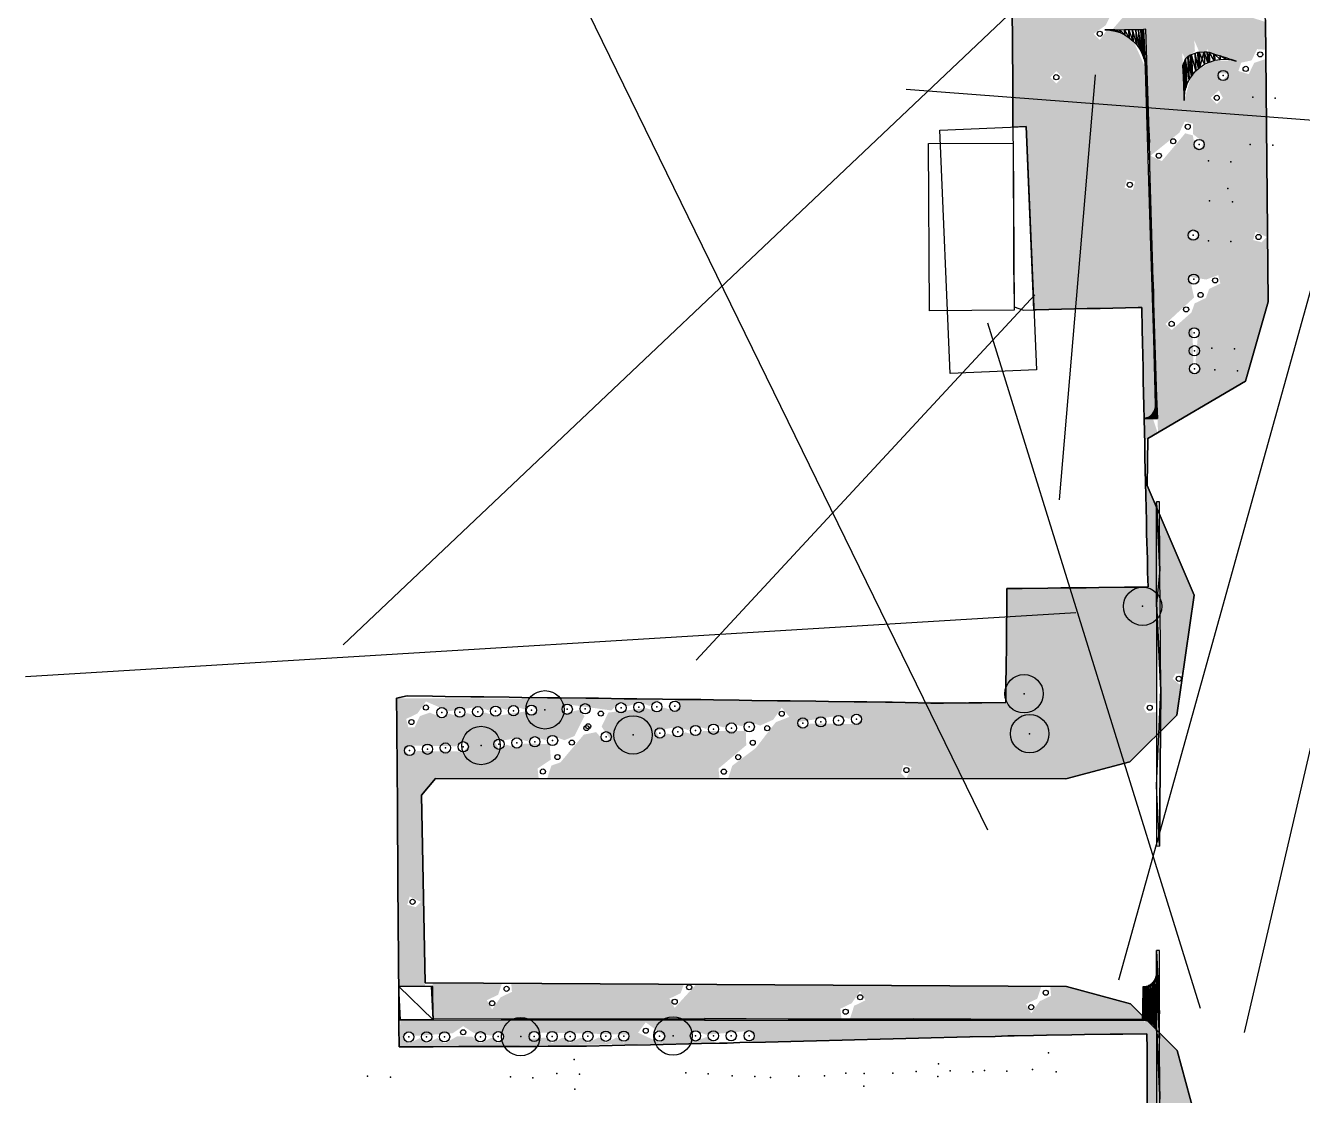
# Model space of a CAD drawing. Header units: metres. Extents: x 4 to 261, y 19 to 641.
# Drawn here: x 25.6 to 125.4, y 500.1 to 583.7 of the extents above; entities that cross this region are included whole.
import ezdxf

# ---------------------------------------------------------------- set-up
doc = ezdxf.new("R2010")
doc.units = ezdxf.units.M
for name, color, linetype in [('BOUNDARY', 7, 'Continuous'), ('BUILDING', 7, 'Continuous'), ('ELECTR_CABLE_COMM', 7, 'Continuous'), ('HEAT', 7, 'Continuous'), ('NEW_BUSH', 3, 'Continuous'), ('NEW_LAWN', 82, 'Continuous'), ('NEW_TREE', 3, 'Continuous'), ('OVERHEAD_POWER_LINE', 7, 'Continuous'), ('ROAD', 7, 'Continuous'), ('SEWER', 7, 'Continuous'), ('SIDEWALK_PATH', 7, 'Continuous'), ('TREE', 7, 'Continuous'), ('WATER_PIPELINE', 7, 'Continuous')]:
    doc.layers.add(name, color=color, linetype=linetype)

# ---------------------------------------------------------------- blocks, each defined once
blk = doc.blocks.new('МИСКАНТУС_КИТАЙСКИЙ')
blk.add_circle((0, 0), 0.2)
blk = doc.blocks.new('ДЕРЕН_FLAVIRAMEA')
blk.add_circle((0, 0), 0.2)
blk = doc.blocks.new('ДЕРЕН_SIBIRICA')
blk.add_circle((0, 0), 0.2)
blk = doc.blocks.new('СПИРЕЯ_СЕРАЯ')
blk.add_circle((0, 0), 0.2)
blk = doc.blocks.new('BEREZA')
blk.add_circle((0, 0), 0.2)

msp = doc.modelspace()

# ---------------------------------------------------------------- hatches: boundary and pattern name
at = {"layer": 'NEW_LAWN'}
h = msp.add_hatch(color=82, dxfattribs=at)
h.paths.add_polyline_path([(103.435, 590.441), (102.685, 591.137), (102.625, 600.663), (112.644, 600.44), (115.406, 600.311), (115.7, 591.316), (115.762, 589.505), (112.996, 586.915), (112.525, 600.44), (112.734, 589.931), (111.304, 587.974), (110.346, 587.599), (109.584, 587.837), (109.972, 587.494), (112.477, 587.628), (112.665, 586.798), (112.278, 585.955), (111.571, 585.705), (111.146, 584.823), (110.44, 584.573), (110.015, 583.692), (109.068, 583.027), (109.547, 582.549), (110.13, 583.353), (110.809, 583.302), (112.054, 582.717), (113.066, 580.479), (113.495, 568.084), (113.152, 583.387), (110.518, 583.343), (112.743, 585.913), (114.065, 584.897), (114.204, 585.415), (113.558, 585.773), (113.451, 586.62), (114.488, 587.314), (114.737, 588.02), (115.803, 588.366), (116.003, 586.673), (116.825, 585.762), (122.492, 583.953), (122.513, 581.779), (121.839, 581.831), (121.414, 580.95), (120.597, 580.767), (120.376, 580.123), (121.186, 579.871), (121.611, 580.752), (122.52, 581.056), (122.7, 562.079), (120.944, 555.897), (114.097, 551.869), (113.749, 562.871), (113.913, 554.033), (113.675, 553.332), (113.017, 552.958), (113.699, 552.958), (114.07, 551.853), (113.055, 551.256), (112.823, 561.648), (104.405, 561.458), (103.809, 575.785), (102.76, 575.743), (102.685, 591.047)])
h.paths.add_polyline_path([(122.606, 567.148), (121.713, 567.563), (121.537, 566.909), (122.191, 566.734)], flags=16)
h.paths.add_polyline_path([(113.505, 573.496), (114.398, 573.082), (116.223, 575.251), (116.816, 575.092), (116.984, 574.181), (117.502, 574.042), (117.64, 574.56), (116.831, 575.188), (116.837, 575.999), (116.183, 576.174), (115.758, 575.293)], flags=16)
h.paths.add_polyline_path([(112.392, 599.36), (110.225, 599.966), (110.36, 598.75), (109.942, 597.762), (109.236, 597.512), (107.68, 595.498), (106.386, 594.699), (105.807, 594.854), (105.556, 595.573), (105.063, 595.527), (104.924, 595.01), (105.703, 594.389), (105.572, 593.505), (103.403, 591.68), (103.403, 591.201), (104.057, 591.026), (104.482, 591.907), (105.189, 592.157), (107.014, 594.325), (108.696, 594.06), (109.045, 594.665), (108.739, 595.342), (109.008, 596.433), (110.824, 596.649), (110.711, 597.565), (111.27, 598.696)], flags=16)
h.paths.add_polyline_path([(120.213, 580.895), (118.453, 581.462), (118.274, 581.284), (117.934, 581.846), (117.687, 580.754), (116.935, 582.509), (116.981, 581.657), (116.227, 581.044), (115.994, 581.549), (116.138, 577.805), (116.763, 579.968), (118.482, 580.946)], flags=16)
h.paths.add_polyline_path([(119.65, 579.901), (118.859, 579.957), (119.054, 579.298)], flags=16)
h.paths.add_polyline_path([(118.684, 577.544), (119.163, 578.022), (118.846, 578.6), (118.205, 578.022)], flags=16)
h.paths.add_polyline_path([(115.164, 559.881), (116.71, 561.252), (116.959, 561.958), (117.842, 562.383), (118.091, 563.09), (118.973, 563.515), (118.797, 564.169), (117.86, 563.824), (116.558, 564.045), (116.918, 562.424), (114.685, 560.359)], flags=16)
h.paths.add_polyline_path([(116.784, 560.078), (116.859, 557.394), (116.574, 556.856), (116.953, 556.477), (117.331, 556.856), (117.032, 557.407), (117.254, 559.845)], flags=16)
h.paths.add_polyline_path([(116.526, 567.107), (117.043, 566.968), (117.182, 567.486), (116.665, 567.624)], flags=16)
h.paths.add_polyline_path([(111.481, 570.995), (112.135, 570.82), (112.311, 571.474), (111.657, 571.649)], flags=16)
h.paths.add_polyline_path([(110.964, 592.518), (110.684, 593.205), (110.956, 594.04), (110.577, 594.419), (110.198, 594.04), (110.551, 592.076), (110.279, 591.241), (110.658, 590.862), (111.037, 591.241), (110.725, 591.806)], flags=16)
h.paths.add_polyline_path([(106.31, 596.208), (106.689, 596.586), (106.31, 596.965), (105.931, 596.586)], flags=16)
h.paths.add_polyline_path([(104.433, 587.464), (105.254, 587.18), (105.238, 587.464), (106.641, 587.465), (105.178, 588.823), (105.059, 587.914)], flags=16)
h.paths.add_polyline_path([(106.153, 579.155), (106.632, 579.633), (106.153, 580.112), (105.674, 579.633)], flags=16)
h.paths.add_polyline_path([(105.042, 599.071), (105.559, 599.21), (105.421, 599.727), (104.903, 599.588)], flags=16)
h = msp.add_hatch(color=82, dxfattribs=at)
h.paths.add_polyline_path([(66.369, 524.821), (66.703, 525.844), (67.41, 526.094), (69.235, 528.262), (70.198, 528.459), (70.796, 527.767), (71.313, 527.906), (70.623, 528.882), (71.149, 529.986), (74.103, 530.332), (74.939, 530.059), (75.502, 530.37), (76.338, 530.097), (76.717, 530.476), (76.575, 531.007), (102.207, 530.769), (102.296, 539.682), (113.316, 539.803), (113.155, 547.928), (114.013, 545.926), (114.242, 541.162), (114.242, 541.162), (113.98, 530.7), (113.212, 530.777), (112.972, 530.362), (113.212, 529.948), (113.979, 530.025), (113.977, 528.21), (111.895, 526.134), (106.9, 524.799), (80.502, 524.813), (80.836, 525.835), (82.674, 527.216), (84.23, 529.229), (85.293, 529.647), (84.698, 530.372), (84.034, 529.427), (83.005, 528.969), (82.158, 529.253), (81.566, 528.914), (80.761, 529.156), (80.17, 528.817), (79.365, 529.058), (78.773, 528.719), (77.968, 528.961), (77.377, 528.622), (76.572, 528.864), (74.847, 528.577), (75.175, 528.008), (75.767, 528.348), (76.572, 528.106), (77.163, 528.445), (77.968, 528.203), (78.56, 528.543), (81.889, 528.538), (81.926, 527.433), (79.757, 525.608), (79.842, 524.814)])
h.paths.add_polyline_path([(85.942, 529.244), (86.348, 528.788), (86.94, 529.127), (90.538, 529.08), (90.917, 529.459), (90.538, 529.838), (89.946, 529.499), (89.141, 529.74)], flags=16)
h.paths.add_polyline_path([(94.436, 524.835), (94.851, 525.729), (94.197, 525.904), (94.021, 525.25)], flags=16)
msp.add_hatch(color=82, dxfattribs=at).paths.add_polyline_path([(114.222, 545.439), (116.91, 539.164), (116.025, 533.021), (115.475, 533.04), (115.235, 532.625), (115.892, 532.099), (115.559, 529.789), (114.288, 528.521), (114.316, 531.77)])
h = msp.add_hatch(color=82, dxfattribs=at)
h.paths.add_polyline_path([(54.766, 508.581), (54.605, 531.112), (75.276, 531.025), (74.375, 530.505), (73.553, 530.8), (72.665, 530.467), (72.071, 530.81), (71.394, 530.151), (67.942, 530.625), (67.563, 530.246), (67.752, 529.918), (68.816, 530.179), (69.289, 529.706), (68.5, 528.15), (67.717, 527.823), (66.795, 528.182), (66.204, 527.842), (65.399, 528.084), (64.807, 527.745), (64.002, 527.987), (62.278, 527.7), (62.606, 527.132), (63.197, 527.471), (64.002, 527.229), (64.594, 527.568), (66.57, 527.511), (66.662, 526.31), (65.624, 525.617), (65.709, 524.821), (57.645, 524.825), (56.561, 523.532), (56.839, 508.581)])
h.paths.add_polyline_path([(56.898, 530.856), (56.234, 529.911), (55.351, 529.486), (55.527, 528.832), (56.005, 528.832), (56.43, 529.713), (57.202, 529.98), (58.145, 529.6), (58.709, 529.911), (59.545, 529.638), (60.108, 529.95), (60.944, 529.677), (61.508, 529.988), (62.344, 529.715), (64.617, 530.064), (65.143, 529.791), (65.521, 530.17), (65.143, 530.549), (64.579, 530.238), (63.743, 530.511), (63.18, 530.199), (62.344, 530.472), (61.78, 530.161), (60.944, 530.434), (58.671, 530.085)], flags=16)
h.paths.add_polyline_path([(56.511, 515.195), (55.618, 515.61), (55.442, 514.956), (56.096, 514.781)], flags=16)
h.paths.add_polyline_path([(59.812, 526.937), (60.191, 527.316), (59.812, 527.694), (59.221, 527.355), (55.623, 527.402), (55.244, 527.023), (55.623, 526.644), (56.214, 526.984)], flags=16)
h = msp.add_hatch(color=82, dxfattribs=at)
h.paths.add_polyline_path([(54.904, 505.968), (112.912, 505.938), (90.006, 505.99), (90.356, 507.071), (91.239, 507.496), (90.824, 508.214), (90.16, 507.267), (89.277, 506.843), (89.376, 505.994), (57.472, 506.049), (57.427, 508.856), (62.838, 508.824), (62.538, 507.931), (61.655, 507.506), (62.07, 506.788), (62.734, 507.733), (63.617, 508.158), (63.568, 508.82), (77.046, 508.742), (76.801, 508.052), (75.919, 507.627), (76.334, 506.909), (78.002, 508.736), (104.977, 508.579), (104.662, 507.627), (103.779, 507.203), (104.194, 506.485), (104.858, 507.431), (105.741, 507.856), (105.676, 508.575), (106.942, 508.567), (111.936, 507.229), (113.96, 505.21), (114.242, 500.116), (114.227, 504.943), (115.596, 503.575), (116.94, 498.579), (116.955, 463.304), (116.456, 463.31), (116.031, 462.429), (115.085, 461.764), (115.803, 461.35), (116.228, 462.231), (116.956, 462.486), (116.961, 449.142), (116.441, 449.153), (116.016, 448.272), (115.07, 447.607), (115.788, 447.193), (116.213, 448.074), (116.962, 448.335), (116.968, 434.281), (114.358, 427.603), (114.271, 467.997), (114.272, 488.494), (114.003, 433.46), (114.307, 427.354), (113.33, 424.81), (113.226, 504.893), (82.394, 504.213), (82.534, 504.733), (82.155, 505.112), (78.808, 504.806), (77.955, 505.096), (77.576, 504.717), (77.88, 504.274), (78.813, 504.633), (79.662, 504.143), (54.8, 503.862)])
h.paths.add_polyline_path([(55.555, 504.116), (56.413, 504.549), (56.955, 504.121), (57.813, 504.555), (58.355, 504.126), (59.348, 504.695), (60.53, 504.648), (61.155, 504.137), (62.013, 504.57), (62.555, 504.142), (62.934, 504.659), (62.555, 505.038), (62.008, 504.743), (60.606, 504.969), (59.807, 505.482), (58.999, 504.933), (56.097, 504.722), (55.555, 505.012), (55.038, 504.633)], flags=16)
h.paths.add_polyline_path([(65.027, 504.481), (66.213, 504.586), (66.755, 504.158), (67.613, 504.591), (68.155, 504.163), (69.013, 504.597), (69.555, 504.168), (70.413, 504.602), (70.955, 504.173), (71.813, 504.607), (72.355, 504.179), (72.845, 504.821), (65.166, 504.998)], flags=16)
h.paths.add_polyline_path([(73.473, 504.971), (75.155, 504.189), (75.534, 504.707), (74.071, 505.779)], flags=16)
h.paths.add_polyline_path([(114.003, 494.306), (114.271, 488.887), (114.242, 500.109)], flags=16)
h.paths.add_polyline_path([(112.958, 505.938), (113.071, 505.77), (113.062, 505.938)], flags=16)
h.paths.add_polyline_path([(115.149, 489.809), (115.803, 489.634), (115.979, 490.288), (115.325, 490.463)], flags=16)
h.paths.add_polyline_path([(115.134, 433.226), (115.788, 433.051), (115.964, 433.705), (115.31, 433.88)], flags=16)

# ---------------------------------------------------------------- linework, layer by layer
at = {"layer": 'BOUNDARY'}
msp.add_lwpolyline([(102.714, 584.628), (102.729, 582.642), (102.729, 581.642), (102.744, 579.641), (102.744, 578.655), (102.759, 576.654), (102.759, 575.654), (102.774, 573.653), (102.789, 572.668), (102.789, 570.667), (102.804, 569.666), (102.804, 567.666), (102.819, 566.68), (102.819, 564.679), (102.834, 563.679), (102.849, 561.678), (103.58, 561.439), (105.566, 561.484), (106.567, 561.514), (108.568, 561.559), (109.568, 561.573), (111.554, 561.618), (112.554, 561.648), (112.823, 561.648), (112.823, 561.648), (112.853, 559.916), (112.883, 558.916), (112.928, 556.93), (112.943, 555.929), (112.987, 553.928), (113.017, 552.928), (113.062, 550.942), (113.077, 549.942), (113.122, 547.941), (113.152, 546.955), (113.196, 544.955), (113.211, 543.954), (113.271, 541.968), (113.286, 540.968), (113.316, 539.803), (113.316, 539.803), (112.48, 539.788), (111.479, 539.788), (109.478, 539.758), (108.493, 539.743), (106.492, 539.729), (105.492, 539.714), (103.491, 539.684), (102.505, 539.684), (102.296, 539.684), (102.296, 539.684), (102.281, 537.877), (102.266, 536.877), (102.252, 534.891), (102.237, 533.89), (102.207, 531.889), (102.207, 530.889), (102.207, 530.77), (102.207, 530.77), (100.325, 530.755), (99.325, 530.74), (97.339, 530.725), (96.339, 530.725), (94.338, 530.77), (93.337, 530.785), (92.8, 530.799), (92.8, 530.799), (91.351, 530.814), (90.351, 530.829), (88.35, 530.859), (87.35, 530.874), (85.364, 530.904), (84.363, 530.904), (82.363, 530.934), (81.362, 530.949), (79.376, 530.979), (78.376, 530.994), (76.375, 531.009), (75.375, 531.023), (73.389, 531.053), (72.388, 531.068), (70.388, 531.098), (69.387, 531.113), (67.401, 531.128), (66.401, 531.143), (64.4, 531.173), (63.4, 531.188), (61.414, 531.218), (60.413, 531.218), (58.412, 531.247), (57.412, 531.262), (55.426, 531.292), (54.605, 531.113), (54.62, 529.127), (54.635, 528.127), (54.65, 526.126), (54.65, 525.125), (54.665, 523.14), (54.679, 522.139), (54.679, 520.138), (54.694, 519.138), (54.709, 517.152), (54.709, 516.152), (54.724, 514.151), (54.739, 513.15), (54.754, 511.164), (54.754, 510.164), (54.769, 508.163), (54.784, 507.163), (54.784, 505.177), (54.799, 504.176), (54.799, 503.863), (54.799, 503.863), (56.471, 503.863), (57.472, 503.863), (59.473, 503.878), (60.473, 503.878), (62.459, 503.893), (63.459, 503.893), (65.46, 503.893), (66.461, 503.908), (68.446, 503.908), (69.447, 503.923), (71.448, 503.967), (72.448, 503.982), (74.434, 504.027), (75.434, 504.057), (77.435, 504.102), (78.436, 504.117), (79.824, 504.147), (79.824, 504.147), (80.422, 504.162), (81.422, 504.191), (83.423, 504.236), (84.408, 504.266), (86.409, 504.311), (87.41, 504.341), (89.41, 504.386), (90.396, 504.415), (92.397, 504.46), (93.397, 504.49), (95.383, 504.535), (96.383, 504.565), (98.384, 504.609), (99.385, 504.639), (101.371, 504.684), (102.371, 504.714), (102.849, 504.729), (102.849, 504.729), (104.372, 504.759), (105.372, 504.774), (107.358, 504.804), (108.359, 504.819), (110.359, 504.848), (111.345, 504.863), (113.226, 504.893), (113.226, 504.893), (113.226, 504.774), (113.241, 503.773), (113.241, 501.787), (113.256, 500.787), (113.256, 498.786)], dxfattribs=at)
at = {"layer": 'BUILDING'}
for points in [[(97.847, 556.482), (97.055, 575.505), (103.809, 575.786), (104.6, 556.763)], [(102.774, 574.489), (102.849, 561.424), (96.234, 561.386), (96.159, 574.451)]]:
    msp.add_lwpolyline(points, close=True, dxfattribs=at)
at = {"layer": 'ELECTR_CABLE_COMM'}
for p, q in [((111.036, 509.103), (132.676, 586.925)), ((94.415, 578.693), (205.418, 570.232))]:
    msp.add_line(p, q, dxfattribs=at)
at = {"layer": 'GROUND'}
for points in [[(113.256, 498.786), (113.256, 500.787), (113.241, 501.787), (113.241, 503.773), (113.226, 504.774), (113.226, 504.893), (111.345, 504.863), (110.359, 504.848), (108.359, 504.819), (107.358, 504.804), (105.372, 504.774), (104.372, 504.759), (102.849, 504.729), (102.371, 504.714), (101.371, 504.684), (99.385, 504.639), (98.384, 504.609), (96.383, 504.565), (95.383, 504.535), (93.397, 504.49), (92.397, 504.46), (90.396, 504.415), (89.41, 504.386), (87.41, 504.341), (86.409, 504.311), (84.408, 504.266), (83.423, 504.236), (81.422, 504.191), (80.422, 504.162), (79.824, 504.147), (78.436, 504.117), (77.435, 504.102), (75.434, 504.057), (74.434, 504.027), (72.448, 503.982), (71.448, 503.967), (69.447, 503.923), (68.446, 503.908), (66.461, 503.908), (65.46, 503.893), (63.459, 503.893), (62.459, 503.893), (60.473, 503.878), (59.473, 503.878), (57.472, 503.863), (56.471, 503.863), (54.799, 503.863), (54.799, 504.176), (54.784, 505.177), (54.784, 507.163), (54.769, 508.163), (54.754, 510.164), (54.754, 511.164), (54.739, 513.15), (54.724, 514.151), (54.709, 516.152), (54.709, 517.152), (54.694, 519.138), (54.679, 520.138), (54.679, 522.139), (54.665, 523.14), (54.65, 525.125), (54.65, 526.126), (54.635, 528.127), (54.62, 529.127), (54.605, 531.113), (55.426, 531.292), (57.412, 531.262), (58.412, 531.247), (60.413, 531.218), (61.414, 531.218), (63.4, 531.188), (64.4, 531.173), (66.401, 531.143), (67.401, 531.128), (69.387, 531.113), (70.388, 531.098), (72.388, 531.068), (73.389, 531.053), (75.375, 531.023), (76.375, 531.009), (78.376, 530.994), (79.376, 530.979), (81.362, 530.949), (82.363, 530.934), (84.363, 530.904), (85.364, 530.904), (87.35, 530.874), (88.35, 530.859), (90.351, 530.829), (91.351, 530.814), (92.8, 530.799), (93.337, 530.785), (94.338, 530.77), (96.339, 530.725), (97.339, 530.725), (99.325, 530.74), (100.325, 530.755), (102.207, 530.77), (102.207, 530.889), (102.207, 531.889), (102.237, 533.89), (102.252, 534.891), (102.266, 536.877), (102.281, 537.877), (102.296, 539.684), (102.505, 539.684), (103.491, 539.684), (105.492, 539.714), (106.492, 539.729), (108.493, 539.743), (109.478, 539.758), (111.479, 539.788), (112.48, 539.788), (113.316, 539.803), (113.286, 540.968), (113.271, 541.968), (113.211, 543.954), (113.196, 544.955), (113.152, 546.955), (113.122, 547.941), (113.077, 549.942), (113.062, 550.942), (113.017, 552.928), (112.987, 553.928), (112.943, 555.929), (112.928, 556.93), (112.883, 558.916), (112.853, 559.916), (112.823, 561.648), (112.554, 561.648), (111.554, 561.618), (109.568, 561.573), (108.568, 561.559), (106.567, 561.514), (105.566, 561.484), (104.405, 561.458), (103.809, 575.786), (102.759, 575.742), (102.759, 576.654), (102.744, 578.655), (102.744, 579.641), (102.729, 581.642), (102.729, 582.642), (102.714, 584.628)], [(122.491, 584.106), (122.7, 562.076), (120.943, 555.893), (113.313, 551.408), (113.238, 547.735), (116.911, 539.165), (115.559, 529.789), (111.897, 526.135), (106.899, 524.799), (57.645, 524.826), (56.561, 523.531), (56.839, 508.859), (106.943, 508.568), (111.939, 507.229), (115.598, 503.573), (116.94, 498.578)]]:
    msp.add_lwpolyline(points, dxfattribs=at)
at = {"layer": 'HEAT'}
msp.add_line((25.615, 532.802), (107.683, 537.794), dxfattribs=at)
at = {"layer": 'NEW_BUSH'}
for centre in [(119.187, 579.767), (117.312, 574.37), (116.854, 567.296), (116.886, 563.856), (116.926, 559.656), (116.939, 558.256), (116.953, 556.856), (73.539, 530.399), (74.939, 530.438), (76.338, 530.476), (58.145, 529.979), (59.545, 530.017), (60.944, 530.055), (62.344, 530.094), (63.743, 530.132), (65.143, 530.17), (67.942, 530.246), (69.341, 530.285), (72.14, 530.361), (90.538, 529.459), (75.175, 528.387), (76.572, 528.485), (77.968, 528.582), (79.365, 528.68), (80.761, 528.777), (82.158, 528.874), (86.348, 529.167), (87.745, 529.264), (89.141, 529.362), (62.606, 527.51), (64.002, 527.608), (65.399, 527.705), (66.795, 527.803), (70.985, 528.095), (55.623, 527.023), (57.019, 527.121), (58.416, 527.218), (59.812, 527.316), (55.555, 504.633), (56.955, 504.638), (58.355, 504.644), (61.155, 504.654), (62.555, 504.659), (65.355, 504.67), (66.755, 504.675), (68.155, 504.68), (69.555, 504.686), (70.955, 504.691), (72.355, 504.696), (75.155, 504.707), (77.955, 504.717), (79.355, 504.723), (80.755, 504.728), (82.155, 504.733)]:
    msp.add_circle(centre, 0.4, dxfattribs=at)
for p in [(119.187, 579.767), (117.312, 574.37), (116.854, 567.296), (116.886, 563.856), (116.926, 559.656), (116.939, 558.256), (116.953, 556.856), (58.145, 529.979), (59.545, 530.017), (60.944, 530.055), (62.344, 530.094), (63.743, 530.132), (65.143, 530.17), (67.942, 530.246), (69.341, 530.285), (72.14, 530.361), (73.539, 530.399), (74.939, 530.438), (76.338, 530.476), (82.158, 528.874), (86.348, 529.167), (87.745, 529.264), (89.141, 529.362), (90.538, 529.459), (66.795, 527.803), (70.985, 528.095), (75.175, 528.387), (76.572, 528.485), (77.968, 528.582), (79.365, 528.68), (80.761, 528.777), (55.623, 527.023), (57.019, 527.121), (58.416, 527.218), (59.812, 527.316), (62.606, 527.51), (64.002, 527.608), (65.399, 527.705), (55.555, 504.633), (56.955, 504.638), (58.355, 504.644), (61.155, 504.654), (62.555, 504.659), (65.355, 504.67), (66.755, 504.675), (68.155, 504.68), (69.555, 504.686), (70.955, 504.691), (72.355, 504.696), (75.155, 504.707), (77.955, 504.717), (79.355, 504.723), (80.755, 504.728), (82.155, 504.733)]:
    msp.add_point(p, dxfattribs=at)
at = {"layer": 'NEW_TREE'}
for centre in [(112.894, 538.289), (103.632, 531.453), (66.192, 530.199), (104.069, 528.335), (61.209, 527.413), (73.08, 528.241), (64.305, 504.666), (76.205, 504.711)]:
    msp.add_circle(centre, 1.5, dxfattribs=at)
for p in [(112.894, 538.289), (103.632, 531.453), (66.192, 530.199), (73.08, 528.241), (104.069, 528.335), (61.209, 527.413), (64.305, 504.666), (76.205, 504.711)]:
    msp.add_point(p, dxfattribs=at)
at = {"layer": 'OVERHEAD_POWER_LINE'}
msp.add_line((104.482, 562.641), (78.02, 534.068), dxfattribs=at)
at = {"layer": 'ROAD'}
msp.add_lwpolyline([(118.198, 371.87), (118.758, 415.452), (113.79, 421.854), (113.351, 424.864), (116.968, 434.28), (116.94, 498.578), (115.598, 503.573), (111.939, 507.229), (106.943, 508.568), (56.839, 508.859), (56.561, 523.531), (57.645, 524.826), (106.899, 524.799), (111.897, 526.135), (115.559, 529.789), (116.911, 539.165), (113.238, 547.735), (113.313, 551.408), (120.943, 555.893), (122.7, 562.076), (122.491, 584.106), (120.433, 599.845), (132.427, 603.259)], dxfattribs=at)
at = {"layer": 'SEWER'}
for p, q in [((42.217, 640.683), (100.78, 520.819)), ((100.783, 560.445), (117.381, 506.891))]:
    msp.add_line(p, q, dxfattribs=at)
at = {"layer": 'SIDEWALK_PATH'}
for points in [[(110.748, 583.239), (110.344, 583.314), (110.344, 583.314), (110.344, 583.344), (110.344, 583.344), (110.748, 583.239), (110.344, 583.314), (110.344, 583.344), (110.344, 583.344), (109.941, 583.329), (109.941, 583.329), (110.344, 583.314)], [(110.748, 583.239), (110.733, 583.344), (110.733, 583.344), (110.344, 583.344), (110.344, 583.344), (110.748, 583.239)], [(111.121, 583.344), (111.136, 583.12), (111.136, 583.12), (110.733, 583.344), (110.733, 583.344), (111.121, 583.344), (111.136, 583.12), (110.733, 583.344), (110.733, 583.344), (110.748, 583.239), (110.748, 583.239), (111.136, 583.12)], [(111.479, 583.359), (111.494, 582.941), (111.494, 582.941), (111.121, 583.344), (111.121, 583.344), (111.479, 583.359), (111.494, 582.941), (111.121, 583.344), (111.121, 583.344), (111.136, 583.12), (111.136, 583.12), (111.494, 582.941)], [(111.808, 583.359), (111.838, 582.717), (111.838, 582.717), (111.479, 583.359), (111.479, 583.359), (111.808, 583.359), (111.838, 582.717), (111.479, 583.359), (111.479, 583.359), (111.494, 582.941), (111.494, 582.941), (111.838, 582.717)], [(112.106, 583.374), (112.151, 582.463), (112.151, 582.463), (111.808, 583.359), (111.808, 583.359), (112.106, 583.374), (112.151, 582.463), (111.808, 583.359), (111.808, 583.359), (111.838, 582.717), (111.838, 582.717), (112.151, 582.463)], [(112.375, 583.374), (112.435, 582.164), (112.435, 582.164), (112.106, 583.374), (112.106, 583.374), (112.375, 583.374), (112.435, 582.164), (112.106, 583.374), (112.106, 583.374), (112.151, 582.463), (112.151, 582.463), (112.435, 582.164)], [(112.584, 583.374), (112.674, 581.836), (112.674, 581.836), (112.375, 583.374), (112.375, 583.374), (112.584, 583.374), (112.674, 581.836), (112.375, 583.374), (112.375, 583.374), (112.435, 582.164), (112.435, 582.164), (112.674, 581.836)], [(112.763, 583.374), (112.853, 581.462), (112.853, 581.462), (112.584, 583.374), (112.584, 583.374), (112.763, 583.374), (112.853, 581.462), (112.584, 583.374), (112.584, 583.374), (112.674, 581.836), (112.674, 581.836), (112.853, 581.462)], [(112.883, 583.374), (113.002, 581.089), (113.002, 581.089), (112.763, 583.374), (112.763, 583.374), (112.883, 583.374), (113.002, 581.089), (112.763, 583.374), (112.763, 583.374), (112.853, 581.462), (112.853, 581.462), (113.002, 581.089)], [(112.957, 583.374), (113.092, 580.686), (113.092, 580.686), (112.883, 583.374), (112.883, 583.374), (112.957, 583.374), (113.092, 580.686), (112.883, 583.374), (112.883, 583.374), (113.002, 581.089), (113.002, 581.089), (113.092, 580.686)], [(112.972, 583.374), (113.122, 580.283), (113.122, 580.283), (112.957, 583.374), (112.957, 583.374), (112.972, 583.374), (113.122, 580.283), (112.957, 583.374), (112.957, 583.374), (113.092, 580.686), (113.092, 580.686), (113.122, 580.283)], [(113.152, 583.389), (112.972, 583.374), (112.972, 583.374), (113.42, 574.534), (113.42, 574.534), (113.152, 583.389)], [(116.123, 580.746), (116.227, 578.655), (116.227, 578.655), (116.048, 580.552), (116.048, 580.552), (116.123, 580.746), (116.227, 578.655), (116.048, 580.552), (116.048, 580.552), (116.168, 578.297), (116.168, 578.297), (116.227, 578.655)], [(116.198, 580.91), (116.287, 578.864), (116.287, 578.864), (116.123, 580.746), (116.123, 580.746), (116.198, 580.91), (116.287, 578.864), (116.123, 580.746), (116.123, 580.746), (116.227, 578.655), (116.227, 578.655), (116.287, 578.864)], [(116.227, 581.029), (116.332, 578.999), (116.332, 578.999), (116.198, 580.91), (116.198, 580.91), (116.227, 581.029), (116.332, 578.999), (116.198, 580.91), (116.198, 580.91), (116.287, 578.864), (116.287, 578.864), (116.332, 578.999)], [(116.257, 581.059), (116.362, 579.058), (116.362, 579.058), (116.227, 581.029), (116.227, 581.029), (116.257, 581.059), (116.362, 579.058), (116.227, 581.029), (116.227, 581.029), (116.332, 578.999), (116.332, 578.999), (116.362, 579.058)], [(116.437, 581.253), (116.526, 579.432), (116.526, 579.432), (116.257, 581.059), (116.257, 581.059), (116.437, 581.253), (116.526, 579.432), (116.257, 581.059), (116.257, 581.059), (116.362, 579.058), (116.362, 579.058), (116.526, 579.432)], [(116.451, 581.268), (116.541, 579.447), (116.541, 579.447), (116.437, 581.253), (116.437, 581.253), (116.451, 581.268), (116.541, 579.447), (116.437, 581.253), (116.437, 581.253), (116.526, 579.432), (116.526, 579.432), (116.541, 579.447)], [(116.616, 581.373), (116.705, 579.685), (116.705, 579.685), (116.451, 581.268), (116.451, 581.268), (116.616, 581.373), (116.705, 579.685), (116.451, 581.268), (116.451, 581.268), (116.541, 579.447), (116.541, 579.447), (116.705, 579.685)], [(116.705, 581.403), (116.78, 579.805), (116.78, 579.805), (116.616, 581.373), (116.616, 581.373), (116.705, 581.403), (116.78, 579.805), (116.616, 581.373), (116.616, 581.373), (116.705, 579.685), (116.705, 579.685), (116.78, 579.805)], [(116.72, 581.418), (116.795, 579.82), (116.795, 579.82), (116.705, 581.403), (116.705, 581.403), (116.72, 581.418), (116.795, 579.82), (116.705, 581.403), (116.705, 581.403), (116.78, 579.805), (116.78, 579.805), (116.795, 579.82)], [(116.989, 581.507), (117.064, 580.133), (117.064, 580.133), (116.72, 581.418), (116.72, 581.418), (116.989, 581.507), (117.064, 580.133), (116.72, 581.418), (116.72, 581.418), (116.795, 579.82), (116.795, 579.82), (117.064, 580.133)], [(117.213, 581.582), (117.273, 580.313), (117.273, 580.313), (116.989, 581.507), (116.989, 581.507), (117.213, 581.582), (117.273, 580.313), (116.989, 581.507), (116.989, 581.507), (117.064, 580.133), (117.064, 580.133), (117.273, 580.313)], [(117.317, 581.597), (117.377, 580.402), (117.377, 580.402), (117.213, 581.582), (117.213, 581.582), (117.317, 581.597), (117.377, 580.402), (117.213, 581.582), (117.213, 581.582), (117.273, 580.313), (117.273, 580.313), (117.377, 580.402)], [(117.691, 581.612), (117.736, 580.641), (117.736, 580.641), (117.317, 581.597), (117.317, 581.597), (117.691, 581.612), (117.736, 580.641), (117.317, 581.597), (117.317, 581.597), (117.377, 580.402), (117.377, 580.402), (117.736, 580.641), (117.317, 581.597), (117.377, 580.402), (117.377, 580.402), (117.317, 581.597), (117.377, 580.402), (117.317, 581.597), (117.317, 581.597), (117.377, 580.402)], [(117.945, 581.627), (117.989, 580.761), (117.989, 580.761), (117.691, 581.612), (117.691, 581.612), (117.945, 581.627), (117.989, 580.761), (117.691, 581.612), (117.691, 581.612), (117.736, 580.641), (117.736, 580.641), (117.989, 580.761)], [(118.094, 581.582), (118.124, 580.82), (118.124, 580.82), (117.945, 581.627), (117.945, 581.627), (118.094, 581.582), (118.124, 580.82), (117.945, 581.627), (117.945, 581.627), (117.989, 580.761), (117.989, 580.761), (118.124, 580.82)], [(118.452, 581.462), (118.482, 580.94), (118.482, 580.94), (118.094, 581.582), (118.094, 581.582), (118.452, 581.462), (118.482, 580.94), (118.094, 581.582), (118.094, 581.582), (118.124, 580.82), (118.124, 580.82), (118.482, 580.94)], [(118.512, 581.447), (118.527, 580.955), (118.527, 580.955), (118.452, 581.462), (118.452, 581.462), (118.512, 581.447), (118.527, 580.955), (118.452, 581.462), (118.452, 581.462), (118.482, 580.94), (118.482, 580.94), (118.527, 580.955)], [(118.945, 581.313), (118.96, 581.029), (118.96, 581.029), (118.512, 581.447), (118.512, 581.447), (118.945, 581.313), (118.96, 581.029), (118.512, 581.447), (118.512, 581.447), (118.527, 580.955), (118.527, 580.955), (118.96, 581.029)], [(119.378, 581.164), (119.378, 581.044), (119.378, 581.044), (118.945, 581.313), (118.945, 581.313), (119.378, 581.164), (119.378, 581.044), (118.945, 581.313), (118.945, 581.313), (118.96, 581.029), (118.96, 581.029), (119.378, 581.044)], [(119.811, 581.029), (119.811, 580.999), (119.811, 580.999), (119.378, 581.164), (119.378, 581.164), (119.811, 581.029), (119.811, 580.999), (119.378, 581.164), (119.378, 581.164), (119.378, 581.044), (119.378, 581.044), (119.811, 580.999)], [(120.214, 580.895), (119.811, 581.029), (119.811, 581.029), (119.811, 580.999), (119.811, 580.999), (120.214, 580.895)], [(113.122, 580.283), (113.42, 574.534), (113.42, 574.534), (113.152, 579.342), (113.152, 579.342), (113.122, 580.283), (113.42, 574.534), (113.152, 579.342), (113.152, 579.342), (113.435, 573.623), (113.435, 573.623), (113.42, 574.534)], [(116.048, 580.552), (116.168, 578.297), (116.168, 578.297), (116.078, 579.85), (116.078, 579.85), (116.048, 580.552), (116.168, 578.297), (116.078, 579.85), (116.078, 579.85), (116.153, 578.237), (116.153, 578.237), (116.168, 578.297)], [(116.153, 578.237), (116.078, 579.85), (116.078, 579.85), (116.078, 579.671), (116.078, 579.671), (116.153, 578.237)], [(116.153, 578.237), (116.153, 578.192), (116.153, 578.192), (116.078, 579.671), (116.078, 579.671), (116.153, 578.237), (116.153, 578.192), (116.078, 579.671), (116.078, 579.671), (116.138, 577.804), (116.138, 577.804), (116.153, 578.192)], [(113.152, 579.342), (113.435, 573.623), (113.435, 573.623), (113.495, 568.084), (113.495, 568.084), (113.152, 579.342), (113.435, 573.623), (113.495, 568.084), (113.495, 568.084), (113.749, 562.873), (113.749, 562.873), (113.435, 573.623)], [(113.495, 568.084), (113.749, 562.873), (113.749, 562.873), (113.764, 559.184), (113.764, 559.184), (113.495, 568.084), (113.749, 562.873), (113.764, 559.184), (113.764, 559.184), (114.062, 552.973), (114.062, 552.973), (113.749, 562.873)], [(113.764, 559.184), (114.062, 552.973), (114.062, 552.973), (113.913, 554.033), (113.913, 554.033), (113.764, 559.184), (114.062, 552.973), (113.913, 554.033), (113.913, 554.033), (113.973, 552.973), (113.973, 552.973), (114.062, 552.973)], [(113.898, 553.854), (113.943, 552.973), (113.943, 552.973), (113.853, 553.66), (113.853, 553.66), (113.898, 553.854), (113.943, 552.973), (113.853, 553.66), (113.853, 553.66), (113.898, 552.973), (113.898, 552.973), (113.943, 552.973)], [(113.913, 554.033), (113.973, 552.973), (113.973, 552.973), (113.898, 553.854), (113.898, 553.854), (113.913, 554.033), (113.973, 552.973), (113.898, 553.854), (113.898, 553.854), (113.943, 552.973), (113.943, 552.973), (113.973, 552.973)], [(113.196, 552.958), (113.196, 553.018), (113.196, 553.018), (113.017, 552.973), (113.017, 552.973), (113.196, 552.958)], [(113.017, 552.973), (113.017, 552.973), (113.017, 552.973), (113.017, 552.958), (113.017, 552.958), (113.017, 552.973), (113.017, 552.973), (113.017, 552.958), (113.017, 552.958), (113.196, 552.958), (113.196, 552.958), (113.017, 552.973)], [(113.376, 553.092), (113.376, 552.958), (113.376, 552.958), (113.196, 553.018), (113.196, 553.018), (113.376, 553.092), (113.376, 552.958), (113.196, 553.018), (113.196, 553.018), (113.196, 552.958), (113.196, 552.958), (113.376, 552.958)], [(113.54, 553.197), (113.54, 552.973), (113.54, 552.973), (113.376, 553.092), (113.376, 553.092), (113.54, 553.197), (113.54, 552.973), (113.376, 553.092), (113.376, 553.092), (113.376, 552.958), (113.376, 552.958), (113.54, 552.973)], [(113.674, 553.331), (113.689, 552.973), (113.689, 552.973), (113.54, 553.197), (113.54, 553.197), (113.674, 553.331), (113.689, 552.973), (113.54, 553.197), (113.54, 553.197), (113.54, 552.973), (113.54, 552.973), (113.689, 552.973)], [(113.779, 553.495), (113.809, 552.973), (113.809, 552.973), (113.674, 553.331), (113.674, 553.331), (113.779, 553.495), (113.809, 552.973), (113.674, 553.331), (113.674, 553.331), (113.689, 552.973), (113.689, 552.973), (113.809, 552.973)], [(113.853, 553.66), (113.898, 552.973), (113.898, 552.973), (113.779, 553.495), (113.779, 553.495), (113.853, 553.66), (113.898, 552.973), (113.779, 553.495), (113.779, 553.495), (113.809, 552.973), (113.809, 552.973), (113.898, 552.973)], [(114.212, 546.463), (113.988, 546.448), (113.988, 546.448), (114.242, 541.162), (114.242, 541.162), (114.212, 546.463)], [(113.988, 546.448), (114.242, 541.162), (114.242, 541.162), (113.988, 538.489), (113.988, 538.489), (113.988, 546.448), (114.242, 541.162), (113.988, 538.489), (113.988, 538.489), (114.316, 531.77), (114.316, 531.77), (114.242, 541.162)], [(114.316, 531.77), (113.988, 538.489), (113.988, 538.489), (113.973, 524.259), (113.973, 524.259), (114.316, 531.77)], [(114.316, 531.77), (114.212, 519.556), (114.212, 519.556), (113.973, 524.259), (113.973, 524.259), (114.316, 531.77), (114.212, 519.556), (113.973, 524.259), (113.973, 524.259), (113.973, 519.571), (113.973, 519.571), (114.212, 519.556)], [(114.212, 511.388), (113.973, 511.388), (113.973, 511.388), (114.227, 506.431), (114.227, 506.431), (114.212, 511.388)], [(113.973, 511.388), (114.227, 506.431), (114.227, 506.431), (113.973, 509.612), (113.973, 509.612), (113.973, 511.388), (114.227, 506.431), (113.973, 509.612), (113.973, 509.612), (114.227, 504.52), (114.227, 504.52), (114.227, 506.431)], [(113.659, 508.865), (113.824, 505.49), (113.824, 505.49), (113.54, 508.76), (113.54, 508.76), (113.659, 508.865), (113.824, 505.49), (113.54, 508.76), (113.54, 508.76), (113.689, 505.64), (113.689, 505.64), (113.824, 505.49)], [(113.674, 508.88), (113.838, 505.446), (113.838, 505.446), (113.659, 508.865), (113.659, 508.865), (113.674, 508.88), (113.838, 505.446), (113.659, 508.865), (113.659, 508.865), (113.824, 505.49), (113.824, 505.49), (113.838, 505.446)], [(113.734, 508.955), (113.913, 505.311), (113.913, 505.311), (113.674, 508.88), (113.674, 508.88), (113.734, 508.955), (113.913, 505.311), (113.674, 508.88), (113.674, 508.88), (113.838, 505.446), (113.838, 505.446), (113.913, 505.311)], [(113.779, 509.014), (113.973, 505.117), (113.973, 505.117), (113.734, 508.955), (113.734, 508.955), (113.779, 509.014), (113.973, 505.117), (113.734, 508.955), (113.734, 508.955), (113.913, 505.311), (113.913, 505.311), (113.973, 505.117)], [(113.794, 509.029), (114.003, 504.908), (114.003, 504.908), (113.779, 509.014), (113.779, 509.014), (113.794, 509.029), (114.003, 504.908), (113.779, 509.014), (113.779, 509.014), (113.973, 505.117), (113.973, 505.117), (114.003, 504.908)], [(113.898, 509.208), (113.988, 507.357), (113.988, 507.357), (113.794, 509.029), (113.794, 509.029), (113.898, 509.208), (113.988, 507.357), (113.794, 509.029), (113.794, 509.029), (114.003, 504.953), (114.003, 504.953), (113.988, 507.357), (113.794, 509.029), (114.003, 504.953), (114.003, 504.953), (114.003, 504.908), (114.003, 504.908), (113.794, 509.029)], [(113.958, 509.403), (113.973, 508.925), (113.973, 508.925), (113.898, 509.208), (113.898, 509.208), (113.958, 509.403), (113.973, 508.925), (113.898, 509.208), (113.898, 509.208), (113.988, 507.357), (113.988, 507.357), (113.973, 508.925)], [(113.973, 509.612), (113.958, 509.403), (113.958, 509.403), (113.973, 508.925), (113.973, 508.925), (113.973, 509.612)], [(113.973, 509.612), (114.227, 504.52), (114.227, 504.52), (114.003, 504.908), (114.003, 504.908), (113.973, 509.612), (114.227, 504.52), (114.003, 504.908), (114.003, 504.908), (114.242, 500.115), (114.242, 500.115), (114.227, 504.52)], [(57.472, 505.968), (54.903, 505.968), (54.903, 505.968), (54.769, 508.581), (54.769, 508.581), (57.472, 505.968), (54.903, 505.968), (54.769, 508.581), (54.769, 508.581), (54.784, 505.968), (54.784, 505.968), (54.903, 505.968)], [(57.472, 505.968), (57.337, 508.581), (57.337, 508.581), (54.769, 508.581), (54.769, 508.581), (57.472, 505.968)], [(57.427, 508.581), (57.337, 508.581), (57.337, 508.581), (57.472, 506.043), (57.472, 506.043), (57.427, 508.581)], [(112.928, 508.566), (113.062, 505.938), (113.062, 505.938), (112.913, 506.789), (112.913, 506.789), (112.928, 508.566), (113.062, 505.938), (112.913, 506.789), (112.913, 506.789), (112.957, 505.938), (112.957, 505.938), (113.062, 505.938)], [(113.032, 508.581), (113.152, 505.923), (113.152, 505.923), (112.928, 508.566), (112.928, 508.566), (113.032, 508.581), (113.152, 505.923), (112.928, 508.566), (112.928, 508.566), (113.062, 505.938), (113.062, 505.938), (113.152, 505.923)], [(113.137, 508.581), (113.271, 505.894), (113.271, 505.894), (113.032, 508.581), (113.032, 508.581), (113.137, 508.581), (113.271, 505.894), (113.032, 508.581), (113.032, 508.581), (113.152, 505.923), (113.152, 505.923), (113.271, 505.894)], [(113.211, 508.611), (113.346, 505.864), (113.346, 505.864), (113.137, 508.581), (113.137, 508.581), (113.211, 508.611), (113.346, 505.864), (113.137, 508.581), (113.137, 508.581), (113.271, 505.894), (113.271, 505.894), (113.346, 505.864)], [(113.331, 508.641), (113.48, 505.804), (113.48, 505.804), (113.211, 508.611), (113.211, 508.611), (113.331, 508.641), (113.48, 505.804), (113.211, 508.611), (113.211, 508.611), (113.346, 505.864), (113.346, 505.864), (113.48, 505.804)], [(113.39, 508.671), (113.525, 505.774), (113.525, 505.774), (113.331, 508.641), (113.331, 508.641), (113.39, 508.671), (113.525, 505.774), (113.331, 508.641), (113.331, 508.641), (113.48, 505.804), (113.48, 505.804), (113.525, 505.774)], [(113.51, 508.746), (113.659, 505.67), (113.659, 505.67), (113.39, 508.671), (113.39, 508.671), (113.51, 508.746), (113.659, 505.67), (113.39, 508.671), (113.39, 508.671), (113.525, 505.774), (113.525, 505.774), (113.659, 505.67)], [(113.54, 508.76), (113.689, 505.64), (113.689, 505.64), (113.51, 508.746), (113.51, 508.746), (113.54, 508.76), (113.689, 505.64), (113.51, 508.746), (113.51, 508.746), (113.659, 505.67), (113.659, 505.67), (113.689, 505.64)], [(78.66, 506.073), (78.66, 505.953), (78.66, 505.953), (57.472, 506.043), (57.472, 506.043), (78.66, 506.073), (78.66, 505.953), (57.472, 506.043), (57.472, 506.043), (57.472, 505.968), (57.472, 505.968), (78.66, 505.953)], [(94.995, 506.043), (94.995, 505.953), (94.995, 505.953), (78.66, 506.073), (78.66, 506.073), (94.995, 506.043), (94.995, 505.953), (78.66, 506.073), (78.66, 506.073), (78.66, 505.953), (78.66, 505.953), (94.995, 505.953)], [(112.898, 506.028), (112.913, 505.938), (112.913, 505.938), (94.995, 506.043), (94.995, 506.043), (112.898, 506.028), (112.913, 505.938), (94.995, 506.043), (94.995, 506.043), (94.995, 505.953), (94.995, 505.953), (112.913, 505.938)], [(112.913, 506.789), (112.957, 505.938), (112.957, 505.938), (112.898, 506.028), (112.898, 506.028), (112.913, 506.789), (112.957, 505.938), (112.898, 506.028), (112.898, 506.028), (112.913, 505.938), (112.913, 505.938), (112.957, 505.938)], [(114.003, 504.908), (114.242, 500.115), (114.242, 500.115), (114.003, 504.893), (114.003, 504.893), (114.003, 504.908), (114.242, 500.115), (114.003, 504.893), (114.003, 504.893), (114.242, 500.1), (114.242, 500.1), (114.242, 500.115)], [(114.003, 504.893), (114.242, 500.1), (114.242, 500.1), (114.003, 494.307), (114.003, 494.307), (114.003, 504.893), (114.242, 500.1), (114.003, 494.307), (114.003, 494.307), (114.271, 488.886), (114.271, 488.886), (114.242, 500.1)]]:
    msp.add_lwpolyline(points, close=True, dxfattribs=at)
at = {"layer": 'TREE'}
for p in [(121.497, 578.073), (123.26, 578.007), (121.295, 574.385), (123.066, 574.319), (118.04, 573.093), (119.796, 573.02), (119.551, 570.938), (118.114, 569.969), (119.915, 569.885), (118.04, 566.859), (119.796, 566.794), (118.309, 558.468), (120.08, 558.402), (118.548, 556.758), (120.304, 556.685), (68.474, 502.869), (105.538, 503.392), (95.211, 501.948), (96.95, 502.547), (97.867, 501.989), (99.638, 501.916), (100.533, 502.026), (102.296, 501.961), (104.299, 502.083), (106.134, 501.901), (52.335, 501.563), (54.142, 501.498), (63.495, 501.526), (65.251, 501.453), (67.134, 501.786), (68.909, 501.737), (77.195, 501.832), (78.958, 501.767), (80.823, 501.608), (82.586, 501.543), (83.809, 501.474), (86.04, 501.581), (88.036, 501.602), (89.711, 501.794), (91.148, 501.787), (93.391, 501.799), (96.891, 501.543), (68.533, 500.56), (91.124, 500.778)]:
    msp.add_point(p, dxfattribs=at)
at = {"layer": 'WATER_PIPELINE'}
for p, q in [((108.256, 590.044), (50.432, 535.29)), ((120.853, 504.973), (139.84, 586.775)), ((109.182, 579.824), (106.371, 546.604))]:
    msp.add_line(p, q, dxfattribs=at)

# ---------------------------------------------------------------- block references
at = {"layer": 'BUSH'}
for name, p in [('ДЕРЕН_FLAVIRAMEA', (109.547, 583.028)), ('ДЕРЕН_SIBIRICA', (122.078, 581.416)), ('ДЕРЕН_FLAVIRAMEA', (106.153, 579.633)), ('ДЕРЕН_SIBIRICA', (120.947, 580.285)), ('ДЕРЕН_SIBIRICA', (118.684, 578.022)), ('ДЕРЕН_SIBIRICA', (116.421, 575.759)), ('ДЕРЕН_FLAVIRAMEA', (115.29, 574.628)), ('ДЕРЕН_FLAVIRAMEA', (114.159, 573.497)), ('ДЕРЕН_FLAVIRAMEA', (111.896, 571.234)), ('ДЕРЕН_FLAVIRAMEA', (121.952, 567.148)), ('МИСКАНТУС_КИТАЙСКИЙ', (118.558, 563.754)), ('МИСКАНТУС_КИТАЙСКИЙ', (117.427, 562.623)), ('МИСКАНТУС_КИТАЙСКИЙ', (116.295, 561.491)), ('МИСКАНТУС_КИТАЙСКИЙ', (115.164, 560.36)), ('ДЕРЕН_SIBIRICA', (115.714, 532.625)), ('ДЕРЕН_FLAVIRAMEA', (56.898, 530.378)), ('ДЕРЕН_FLAVIRAMEA', (70.565, 529.903)), ('СПИРЕЯ_СЕРАЯ', (84.698, 529.893)), ('ДЕРЕН_SIBIRICA', (113.451, 530.363)), ('ДЕРЕН_FLAVIRAMEA', (55.766, 529.246)), ('МИСКАНТУС_КИТАЙСКИЙ', (69.433, 528.771)), ('СПИРЕЯ_СЕРАЯ', (83.566, 528.762)), ('МИСКАНТУС_КИТАЙСКИЙ', (68.302, 527.64)), ('СПИРЕЯ_СЕРАЯ', (82.435, 527.631)), ('МИСКАНТУС_КИТАЙСКИЙ', (67.171, 526.509)), ('СПИРЕЯ_СЕРАЯ', (81.303, 526.499)), ('МИСКАНТУС_КИТАЙСКИЙ', (66.039, 525.377)), ('СПИРЕЯ_СЕРАЯ', (80.172, 525.368)), ('МИСКАНТУС_КИТАЙСКИЙ', (94.436, 525.489)), ('СПИРЕЯ_СЕРАЯ', (55.857, 515.195)), ('ДЕРЕН_SIBIRICA', (63.202, 508.397)), ('СПИРЕЯ_СЕРАЯ', (77.465, 508.519)), ('ДЕРЕН_FLAVIRAMEA', (90.824, 507.735)), ('МИСКАНТУС_КИТАЙСКИЙ', (105.326, 508.095)), ('ДЕРЕН_SIBIRICA', (62.07, 507.266)), ('СПИРЕЯ_СЕРАЯ', (76.334, 507.388)), ('МИСКАНТУС_КИТАЙСКИЙ', (104.194, 506.964)), ('ДЕРЕН_FLAVIRAMEA', (89.692, 506.604)), ('ДЕРЕН_SIBIRICA', (59.807, 505.003)), ('СПИРЕЯ_СЕРАЯ', (74.071, 505.125))]:
    msp.add_blockref(name, p, dxfattribs=at)
at = {"layer": 'TREE'}
msp.add_blockref('BEREZA', (69.575, 528.913), dxfattribs=at)

doc.saveas('drawing.dxf')
